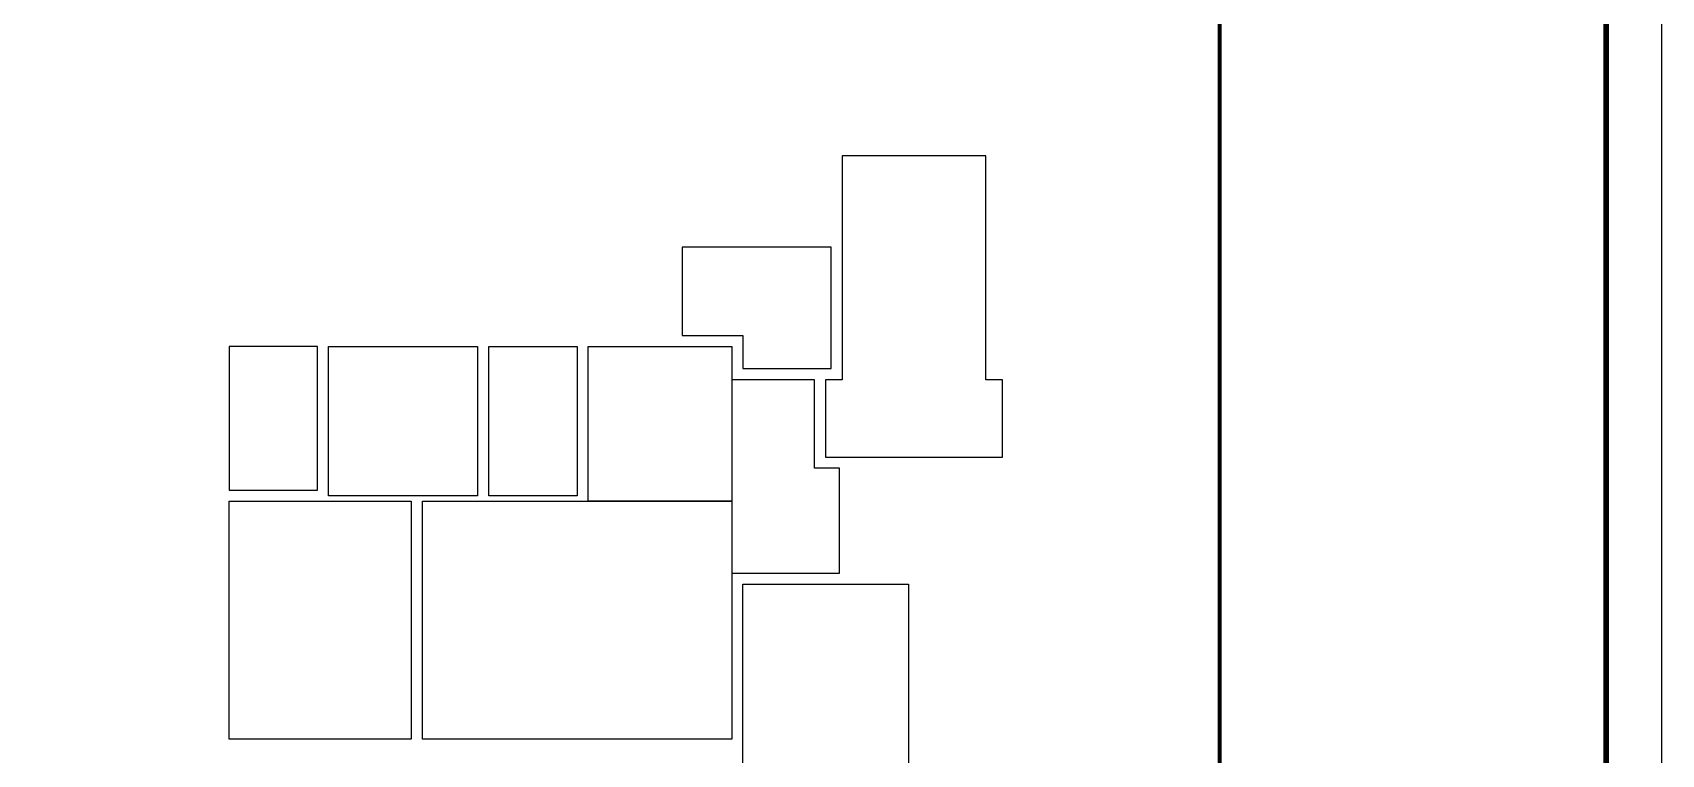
# Model space of a CAD drawing. Extents: x -518115 to 790560, y -210384 to 1628073.
# Drawn here: x 460930 to 490414, y -192321 to -179264 of the extents above; entities that cross this region are included whole.
import ezdxf

# ---------------------------------------------------------------- set-up
doc = ezdxf.new("R2010")
doc.units = 0
doc.header["$LTSCALE"] = 1000
doc.header["$MEASUREMENT"] = 0
doc.layers.add('yichutu', color=7, linetype='Continuous', true_color=0xffffff, plot=False)
doc.layers.add('图框', color=140, linetype='Continuous')

# ---------------------------------------------------------------- blocks, each defined once
blk = doc.blocks.new('yct-841-594-84100-59399.9999999999-100-1000.0')
at = {"layer": 'yichutu', "color": 7, "true_color": 0xffffff}
blk.add_lwpolyline([(0, 0), (0, 59400), (84100, 59400), (84100, 0)], close=True, dxfattribs=at)
blk = doc.blocks.new('TK')
at = {"layer": '图框'}
blk.add_lwpolyline([(465375, 548714), (549475, 548714), (549475, 489314), (465375, 489314)], close=True, dxfattribs=at)
blk.add_lwpolyline([(465375, 548714), (549475, 548714), (549475, 489314), (465375, 489314)], close=True, dxfattribs=at)
at = {"layer": '图框', "const_width": 100}
blk.add_lwpolyline([(548475, 490314), (548475, 547714), (467875, 547714), (467875, 490314)], close=True, dxfattribs=at)
at = {"layer": '图框', "const_width": 70}
blk.add_lwpolyline([(541480, 490314), (541480, 547714)], dxfattribs=at)

msp = doc.modelspace()

# ---------------------------------------------------------------- linework, layer by layer
for points in [[(475585.6, -181493.2), (475585.6, -185543.2), (475285.6, -185543.2), (475285.6, -186943.2), (478485.6, -186943.2), (478486.9, -185543.1), (478185.6, -185543.1), (478185.6, -181493.2)], [(472685.6, -183143.2), (472685.6, -184743.2), (473785.6, -184743.2), (473785.6, -185342.9), (475385.6, -185342.9), (475385.6, -183143.2)], [(466085.6, -184943.2), (464485.6, -184943.2), (464485.6, -187543.2), (466085.6, -187543.2)], [(466285.7, -184943.2), (468985.7, -184943.2), (468985.7, -187643.2), (466285.7, -187643.2)], [(469185.7, -184943.2), (470785.6, -184943.2), (470785.6, -187643.2), (469185.7, -187643.2)], [(470985.6, -184943.2), (473585.6, -184943.2), (473585.6, -187743.2), (470985.6, -187743.2)], [(473585.6, -185542.9), (473585.6, -189043.2), (475535.6, -189043.2), (475535.6, -187143.2), (475085.6, -187143.2), (475085.6, -185542.9)], [(464485.6, -187743.2), (467785.7, -187743.2), (467785.7, -192043.2), (464485.6, -192043.2)], [(467985.6, -187743.2), (473585.6, -187743.2), (473585.6, -192043.2), (467985.6, -192043.2)], [(473785.6, -189243.2), (476785.6, -189243.2), (476785.6, -193243.2), (473785.6, -193243.2)]]:
    msp.add_lwpolyline(points, close=True)

# ---------------------------------------------------------------- block references
msp.add_blockref('TK', (-59060.9, -696148.7))
at = {"layer": 'yichutu'}
msp.add_blockref('yct-841-594-84100-59399.9999999999-100-1000.0', (406314.1, -206835), dxfattribs=at)

doc.saveas('drawing.dxf')
